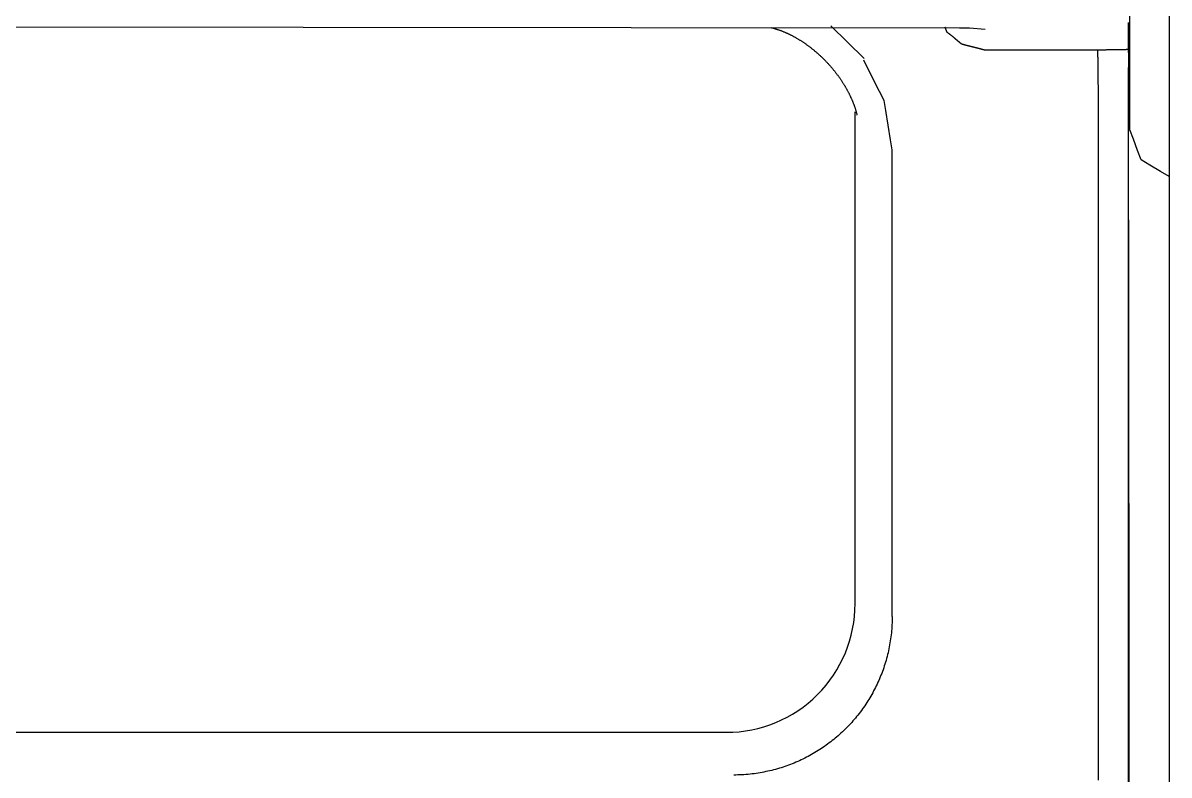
# Model space of a CAD drawing. Extents: x 0 to 60, y -32 to 0.
# Drawn here: x 51.09 to 60, y -28.08 to -22.23 of the extents above; entities that cross this region are included whole.
import ezdxf

# ---------------------------------------------------------------- set-up
doc = ezdxf.new("R2010")
doc.units = 0
doc.layers.get('0').update_dxf_attribs({"linetype": 'CONTINUOUS'})

msp = doc.modelspace()

# ---------------------------------------------------------------- linework, layer by layer
for points in [[(60, -23.427), (59.9323, -23.3873), (59.8503, -23.3383), (59.7832, -23.2986), (59.7555, -23.2247), (59.7227, -23.1367), (59.695, -23.0631), (59.695, -0.7481), (59.665, -0.6759), (59.5953, -0.5075), (59.5651, -0.4342), (59.4932, -0.4042), (59.3243, -0.3342), (59.2517, -0.3042), (42.7501, -0.3042)], [(60, -0.7481), (60, -32)], [(42.983, -22.2547), (43.0616, -22.2547), (58.371, -22.2708), (58.4496, -22.2711), (58.5705, -22.2824)], [(57.3703, -22.2556), (57.6306, -22.5108)], [(57.8481, -26.846), (57.8481, -26.7673), (57.8477, -23.2983), (57.8477, -23.2199), (57.8345, -23.1418), (57.7976, -22.9144), (57.7843, -22.837), (57.7489, -22.7666), (57.6614, -22.5927), (57.6267, -22.5224)], [(60, -31.7916), (59.9339, -31.7955), (59.8619, -31.7658), (59.8377, -31.7558), (59.765, -31.7258), (59.735, -31.6532), (59.7251, -31.6293), (59.6947, -31.5567), (59.6947, -31.478), (59.6845, -22.6595), (59.6845, -22.5808)], [(59.695, -30.7144), (59.6851, -30.6254), (59.6851, -22.727)]]:
    msp.add_lwpolyline(points)
msp.add_lwpolyline([(2.48, -3.4741), (2.48, -26.7468, 0.414214), (3.48, -27.7468), (56.56, -27.7468, 0.414214), (57.56, -26.7468), (57.56, -22.9241)], format="xyb")
for points in [[(56.9059, -22.2692, 0), (56.91, -22.2702, 0), (56.9141, -22.2712, 0), (56.9182, -22.2723, 0), (56.9223, -22.2734, 0), (56.9264, -22.2745, 0), (56.9305, -22.2757, 0), (56.9346, -22.2768, 0), (56.9388, -22.2781, 0), (56.9429, -22.2793, 0), (56.947, -22.2806, 0), (56.9511, -22.2819, 0), (56.9552, -22.2832, 0), (56.9593, -22.2846, 0), (56.9634, -22.286, 0), (56.9675, -22.2874, 0), (56.9716, -22.2888, 0), (56.9757, -22.2903, 0), (56.9798, -22.2918, 0), (56.9839, -22.2933, 0), (56.988, -22.2949, 0), (56.9921, -22.2965, 0), (56.9962, -22.2981, 0), (57.0003, -22.2998, 0), (57.0044, -22.3014, 0), (57.0085, -22.3031, 0), (57.0126, -22.3048, 0), (57.0166, -22.3066, 0), (57.0207, -22.3084, 0), (57.0248, -22.3102, 0), (57.0289, -22.312, 0), (57.033, -22.3139, 0), (57.037, -22.3157, 0), (57.0411, -22.3177, 0), (57.0451, -22.3196, 0), (57.0492, -22.3216, 0), (57.0533, -22.3235, 0), (57.0573, -22.3256, 0), (57.0614, -22.3276, 0), (57.0654, -22.3297, 0), (57.0694, -22.3317, 0), (57.0735, -22.3339, 0), (57.0775, -22.336, 0), (57.0815, -22.3382, 0), (57.0855, -22.3403, 0), (57.0895, -22.3426, 0), (57.0935, -22.3448, 0), (57.0976, -22.347, 0), (57.1015, -22.3493, 0), (57.1055, -22.3516, 0), (57.1095, -22.354, 0), (57.1135, -22.3563, 0), (57.1175, -22.3587, 0), (57.1214, -22.3611, 0), (57.1254, -22.3635, 0), (57.1294, -22.366, 0), (57.1333, -22.3684, 0), (57.1372, -22.3709, 0), (57.1412, -22.3734, 0), (57.1451, -22.376, 0), (57.149, -22.3785, 0), (57.1529, -22.3811, 0), (57.1568, -22.3837, 0), (57.1607, -22.3863, 0), (57.1646, -22.389, 0), (57.1685, -22.3916, 0), (57.1724, -22.3943, 0), (57.1762, -22.397, 0), (57.1801, -22.3998, 0), (57.1839, -22.4025, 0), (57.1878, -22.4053, 0), (57.1916, -22.4081, 0), (57.1954, -22.4109, 0), (57.1992, -22.4137, 0), (57.203, -22.4166, 0), (57.2068, -22.4194, 0), (57.2106, -22.4223, 0), (57.2144, -22.4252, 0), (57.2182, -22.4282, 0), (57.2219, -22.4311, 0), (57.2257, -22.4341, 0), (57.2294, -22.4371, 0), (57.2331, -22.4401, 0), (57.2368, -22.4431, 0), (57.2405, -22.4462, 0), (57.2442, -22.4492, 0), (57.2479, -22.4523, 0), (57.2516, -22.4554, 0), (57.2552, -22.4585, 0), (57.2589, -22.4617, 0), (57.2625, -22.4648, 0), (57.2662, -22.468, 0), (57.2698, -22.4712, 0), (57.2734, -22.4744, 0), (57.277, -22.4776, 0), (57.2805, -22.4808, 0), (57.2841, -22.4841, 0), (57.2877, -22.4874, 0), (57.2912, -22.4907, 0), (57.2947, -22.494, 0), (57.2982, -22.4973, 0), (57.3017, -22.5006, 0), (57.3052, -22.504, 0), (57.3087, -22.5073, 0), (57.3122, -22.5107, 0), (57.3156, -22.5141, 0), (57.319, -22.5176, 0), (57.3225, -22.521, 0), (57.3259, -22.5244, 0), (57.3293, -22.5279, 0), (57.3327, -22.5314, 0), (57.336, -22.5349, 0), (57.3394, -22.5384, 0), (57.3427, -22.5419, 0), (57.346, -22.5455, 0), (57.3492, -22.549, 0), (57.3525, -22.5526, 0), (57.3557, -22.5562, 0), (57.3589, -22.5597, 0), (57.3621, -22.5633, 0), (57.3653, -22.5669, 0), (57.3684, -22.5705, 0), (57.3715, -22.5741, 0), (57.3746, -22.5777, 0), (57.3777, -22.5813, 0), (57.3808, -22.585, 0), (57.3838, -22.5886, 0), (57.3868, -22.5922, 0), (57.3898, -22.5959, 0), (57.3928, -22.5995, 0), (57.3958, -22.6032, 0), (57.3987, -22.6068, 0), (57.4016, -22.6105, 0), (57.4045, -22.6142, 0), (57.4074, -22.6178, 0), (57.4102, -22.6215, 0), (57.4131, -22.6252, 0), (57.4159, -22.6289, 0), (57.4187, -22.6326, 0), (57.4214, -22.6363, 0), (57.4242, -22.64, 0), (57.4269, -22.6437, 0), (57.4296, -22.6474, 0), (57.4323, -22.6511, 0), (57.4349, -22.6548, 0), (57.4375, -22.6586, 0), (57.4402, -22.6623, 0), (57.4427, -22.666, 0), (57.4453, -22.6697, 0), (57.4479, -22.6735, 0), (57.4504, -22.6772, 0), (57.4529, -22.681, 0), (57.4554, -22.6847, 0), (57.4578, -22.6884, 0), (57.4603, -22.6922, 0), (57.4627, -22.6959, 0), (57.4651, -22.6997, 0), (57.4675, -22.7035, 0), (57.4698, -22.7072, 0), (57.4722, -22.711, 0), (57.4745, -22.7147, 0), (57.4768, -22.7185, 0), (57.479, -22.7223, 0), (57.4813, -22.726, 0), (57.4835, -22.7298, 0), (57.4857, -22.7336, 0), (57.4879, -22.7374, 0), (57.49, -22.7411, 0), (57.4921, -22.7449, 0), (57.4943, -22.7487, 0), (57.4963, -22.7525, 0), (57.4984, -22.7562, 0), (57.5005, -22.76, 0), (57.5025, -22.7638, 0), (57.5045, -22.7676, 0), (57.5065, -22.7713, 0), (57.5084, -22.7751, 0), (57.5103, -22.7789, 0), (57.5123, -22.7827, 0), (57.5141, -22.7864, 0), (57.516, -22.7902, 0), (57.5179, -22.794, 0), (57.5197, -22.7978, 0), (57.5215, -22.8015, 0), (57.5233, -22.8053, 0), (57.525, -22.8091, 0), (57.5267, -22.8128, 0), (57.5285, -22.8166, 0), (57.5301, -22.8204, 0), (57.5318, -22.8241, 0), (57.5334, -22.8279, 0), (57.5351, -22.8317, 0), (57.5367, -22.8354, 0), (57.5382, -22.8392, 0), (57.5398, -22.8429, 0), (57.5413, -22.8467, 0), (57.5428, -22.8504, 0), (57.5443, -22.8542, 0), (57.5458, -22.8579, 0), (57.5472, -22.8617, 0), (57.5486, -22.8654, 0), (57.55, -22.8691, 0), (57.5514, -22.8729, 0), (57.5527, -22.8766, 0), (57.554, -22.8803, 0), (57.5553, -22.884, 0), (57.5566, -22.8877, 0), (57.5579, -22.8915, 0), (57.5591, -22.8952, 0), (57.5603, -22.8989, 0), (57.5615, -22.9026, 0), (57.5627, -22.9063, 0), (57.5638, -22.9099, 0), (57.5649, -22.9136, 0), (57.566, -22.9173, 0), (57.5671, -22.921, 0), (57.5681, -22.9247, 0), (57.5692, -22.9283, 0), (57.5702, -22.932, 0), (57.5711, -22.9356, 0), (57.5721, -22.9393, 0), (57.573, -22.9429, 0), (57.5739, -22.9466, 0), (57.5748, -22.9502, 0)], [(59.6817, -22.4405, 0), (59.6817, -22.4405, 0), (59.6817, -22.4405, 0), (59.6816, -22.4405, 0), (59.6814, -22.4405, 0), (59.6812, -22.4405, 0), (59.681, -22.4405, 0), (59.6808, -22.4405, 0), (59.6805, -22.4405, 0), (59.6801, -22.4406, 0), (59.6798, -22.4406, 0), (59.6794, -22.4406, 0), (59.679, -22.4406, 0), (59.6785, -22.4406, 0), (59.678, -22.4407, 0), (59.6775, -22.4407, 0), (59.6769, -22.4407, 0), (59.6764, -22.4407, 0), (59.6758, -22.4408, 0), (59.6751, -22.4408, 0), (59.6745, -22.4408, 0), (59.6738, -22.4408, 0), (59.6731, -22.4409, 0), (59.6723, -22.4409, 0), (59.6716, -22.441, 0), (59.6708, -22.441, 0), (59.67, -22.441, 0), (59.6692, -22.4411, 0), (59.6683, -22.4411, 0), (59.6675, -22.4411, 0), (59.6666, -22.4412, 0), (59.6657, -22.4412, 0), (59.6648, -22.4413, 0), (59.6639, -22.4413, 0), (59.663, -22.4414, 0), (59.662, -22.4414, 0), (59.6611, -22.4414, 0), (59.6601, -22.4415, 0), (59.6591, -22.4415, 0), (59.6581, -22.4416, 0), (59.6571, -22.4416, 0), (59.6561, -22.4417, 0), (59.6551, -22.4417, 0), (59.6541, -22.4418, 0), (59.653, -22.4418, 0), (59.652, -22.4419, 0), (59.651, -22.4419, 0), (59.6499, -22.442, 0), (59.6489, -22.442, 0), (59.6478, -22.4421, 0), (59.6468, -22.4421, 0), (59.6457, -22.4422, 0), (59.6447, -22.4422, 0), (59.6436, -22.4422, 0), (59.6426, -22.4423, 0), (59.6416, -22.4423, 0), (59.6405, -22.4424, 0), (59.6395, -22.4424, 0), (59.6385, -22.4425, 0), (59.6375, -22.4425, 0), (59.6365, -22.4426, 0), (59.6355, -22.4426, 0), (59.6345, -22.4427, 0), (59.6335, -22.4427, 0), (59.6325, -22.4428, 0), (59.6316, -22.4428, 0), (59.6306, -22.4429, 0), (59.6297, -22.4429, 0), (59.6288, -22.4429, 0), (59.6279, -22.443, 0), (59.627, -22.443, 0), (59.6262, -22.4431, 0), (59.6253, -22.4431, 0), (59.6245, -22.4431, 0), (59.6237, -22.4432, 0), (59.6229, -22.4432, 0), (59.6221, -22.4433, 0), (59.6214, -22.4433, 0), (59.6207, -22.4433, 0), (59.62, -22.4434, 0), (59.6193, -22.4434, 0), (59.6187, -22.4434, 0), (59.618, -22.4434, 0), (59.6175, -22.4435, 0), (59.6169, -22.4435, 0), (59.6164, -22.4435, 0), (59.6158, -22.4435, 0), (59.6154, -22.4436, 0), (59.6149, -22.4436, 0), (59.6145, -22.4436, 0), (59.6141, -22.4436, 0), (59.6138, -22.4436, 0), (59.6135, -22.4437, 0), (59.6132, -22.4437, 0), (59.613, -22.4437, 0), (59.6128, -22.4437, 0), (59.6126, -22.4437, 0), (59.6125, -22.4437, 0), (59.6124, -22.4437, 0), (59.6124, -22.4437, 0), (59.6124, -22.4437, 0), (59.6123, -22.4437, 0), (59.6122, -22.4437, 0), (59.6121, -22.4437, 0), (59.6119, -22.4437, 0), (59.6117, -22.4437, 0), (59.6114, -22.4437, 0), (59.6111, -22.4437, 0), (59.6107, -22.4437, 0), (59.6104, -22.4437, 0), (59.6099, -22.4437, 0), (59.6095, -22.4437, 0), (59.6089, -22.4437, 0), (59.6084, -22.4437, 0), (59.6078, -22.4437, 0), (59.6072, -22.4437, 0), (59.6066, -22.4437, 0), (59.6059, -22.4437, 0), (59.6052, -22.4437, 0), (59.6045, -22.4437, 0), (59.6037, -22.4437, 0), (59.6029, -22.4437, 0), (59.6021, -22.4437, 0), (59.6013, -22.4437, 0), (59.6004, -22.4437, 0), (59.5995, -22.4437, 0), (59.5986, -22.4437, 0), (59.5976, -22.4437, 0), (59.5967, -22.4437, 0), (59.5957, -22.4437, 0), (59.5947, -22.4437, 0), (59.5937, -22.4437, 0), (59.5926, -22.4437, 0), (59.5916, -22.4437, 0), (59.5905, -22.4437, 0), (59.5894, -22.4437, 0), (59.5883, -22.4437, 0), (59.5872, -22.4437, 0), (59.5861, -22.4437, 0), (59.585, -22.4437, 0), (59.5839, -22.4437, 0), (59.5827, -22.4437, 0), (59.5815, -22.4437, 0), (59.5804, -22.4437, 0), (59.5792, -22.4437, 0), (59.578, -22.4437, 0), (59.5769, -22.4437, 0), (59.5757, -22.4437, 0), (59.5745, -22.4437, 0), (59.5733, -22.4437, 0), (59.5721, -22.4437, 0), (59.5709, -22.4437, 0), (59.5698, -22.4437, 0), (59.5686, -22.4437, 0), (59.5674, -22.4437, 0), (59.5662, -22.4437, 0), (59.5651, -22.4437, 0), (59.5639, -22.4437, 0), (59.5628, -22.4437, 0), (59.5616, -22.4437, 0), (59.5605, -22.4437, 0), (59.5594, -22.4437, 0), (59.5582, -22.4437, 0), (59.5571, -22.4437, 0), (59.5561, -22.4437, 0), (59.555, -22.4437, 0), (59.5539, -22.4437, 0), (59.5529, -22.4437, 0), (59.5519, -22.4437, 0), (59.5509, -22.4437, 0), (59.5499, -22.4437, 0), (59.5489, -22.4437, 0), (59.548, -22.4437, 0), (59.547, -22.4437, 0), (59.5461, -22.4437, 0), (59.5453, -22.4437, 0), (59.5444, -22.4437, 0), (59.5436, -22.4437, 0), (59.5428, -22.4437, 0), (59.542, -22.4437, 0), (59.5413, -22.4437, 0), (59.5405, -22.4437, 0), (59.5399, -22.4437, 0), (59.5392, -22.4437, 0), (59.5386, -22.4437, 0), (59.538, -22.4437, 0), (59.5375, -22.4437, 0), (59.5369, -22.4437, 0), (59.5365, -22.4437, 0), (59.536, -22.4437, 0), (59.5356, -22.4437, 0), (59.5352, -22.4437, 0), (59.5349, -22.4437, 0), (59.5346, -22.4437, 0), (59.5344, -22.4437, 0), (59.5342, -22.4437, 0), (59.534, -22.4437, 0), (59.5339, -22.4437, 0), (59.5339, -22.4437, 0), (59.5338, -22.4437, 0), (59.5335, -22.4437, 0), (59.5327, -22.4437, 0), (59.5313, -22.4437, 0), (59.5294, -22.4437, 0), (59.5271, -22.4437, 0), (59.5242, -22.4437, 0), (59.5209, -22.4437, 0), (59.5171, -22.4437, 0), (59.5129, -22.4437, 0), (59.5083, -22.4438, 0), (59.5032, -22.4438, 0), (59.4977, -22.4438, 0), (59.4918, -22.4438, 0), (59.4854, -22.4438, 0), (59.4788, -22.4438, 0), (59.4717, -22.4438, 0), (59.4643, -22.4439, 0), (59.4565, -22.4439, 0), (59.4484, -22.4439, 0), (59.4399, -22.4439, 0), (59.4311, -22.4439, 0), (59.4221, -22.4439, 0), (59.4127, -22.444, 0), (59.403, -22.444, 0), (59.3931, -22.444, 0), (59.3829, -22.444, 0), (59.3724, -22.4441, 0), (59.3617, -22.4441, 0), (59.3508, -22.4441, 0), (59.3396, -22.4441, 0), (59.3282, -22.4442, 0), (59.3167, -22.4442, 0), (59.3049, -22.4442, 0), (59.293, -22.4442, 0), (59.2808, -22.4443, 0), (59.2686, -22.4443, 0), (59.2562, -22.4443, 0), (59.2436, -22.4443, 0), (59.2309, -22.4444, 0), (59.2181, -22.4444, 0), (59.2052, -22.4444, 0), (59.1922, -22.4445, 0), (59.1792, -22.4445, 0), (59.166, -22.4445, 0), (59.1528, -22.4445, 0), (59.1396, -22.4446, 0), (59.1263, -22.4446, 0), (59.113, -22.4446, 0), (59.0996, -22.4447, 0), (59.0863, -22.4447, 0), (59.0729, -22.4447, 0), (59.0596, -22.4447, 0), (59.0463, -22.4448, 0), (59.033, -22.4448, 0), (59.0198, -22.4448, 0), (59.0067, -22.4449, 0), (58.9936, -22.4449, 0), (58.9806, -22.4449, 0), (58.9677, -22.4449, 0), (58.9548, -22.445, 0), (58.9421, -22.445, 0), (58.9295, -22.445, 0), (58.9171, -22.4451, 0), (58.9048, -22.4451, 0), (58.8926, -22.4451, 0), (58.8807, -22.4451, 0), (58.8689, -22.4452, 0), (58.8572, -22.4452, 0), (58.8458, -22.4452, 0), (58.8346, -22.4452, 0), (58.8236, -22.4453, 0), (58.8129, -22.4453, 0), (58.8023, -22.4453, 0), (58.7921, -22.4453, 0), (58.7821, -22.4453, 0), (58.7724, -22.4454, 0), (58.7629, -22.4454, 0), (58.7538, -22.4454, 0), (58.7449, -22.4454, 0), (58.7364, -22.4454, 0), (58.7282, -22.4455, 0), (58.7204, -22.4455, 0), (58.7128, -22.4455, 0), (58.7057, -22.4455, 0), (58.6989, -22.4455, 0), (58.6925, -22.4455, 0), (58.6865, -22.4456, 0), (58.6809, -22.4456, 0), (58.6758, -22.4456, 0), (58.671, -22.4456, 0), (58.6667, -22.4456, 0), (58.6628, -22.4456, 0), (58.6594, -22.4456, 0), (58.6564, -22.4456, 0), (58.654, -22.4456, 0), (58.652, -22.4456, 0), (58.6505, -22.4456, 0), (58.6496, -22.4456, 0), (58.6491, -22.4456, 0), (58.6491, -22.4456, 0), (58.649, -22.4456, 0), (58.6489, -22.4456, 0), (58.6488, -22.4456, 0), (58.6486, -22.4456, 0), (58.6484, -22.4456, 0), (58.6481, -22.4456, 0), (58.6478, -22.4456, 0), (58.6474, -22.4456, 0), (58.647, -22.4456, 0), (58.6466, -22.4456, 0), (58.6461, -22.4456, 0), (58.6456, -22.4456, 0), (58.645, -22.4456, 0), (58.6445, -22.4456, 0), (58.6439, -22.4456, 0), (58.6432, -22.4456, 0), (58.6425, -22.4456, 0), (58.6418, -22.4456, 0), (58.6411, -22.4456, 0), (58.6403, -22.4456, 0), (58.6395, -22.4456, 0), (58.6387, -22.4456, 0), (58.6379, -22.4456, 0), (58.637, -22.4456, 0), (58.6361, -22.4456, 0), (58.6352, -22.4456, 0), (58.6342, -22.4456, 0), (58.6333, -22.4456, 0), (58.6323, -22.4456, 0), (58.6313, -22.4456, 0), (58.6303, -22.4456, 0), (58.6292, -22.4456, 0), (58.6282, -22.4456, 0), (58.6271, -22.4456, 0), (58.626, -22.4456, 0), (58.6249, -22.4456, 0), (58.6238, -22.4456, 0), (58.6227, -22.4456, 0), (58.6216, -22.4456, 0), (58.6204, -22.4456, 0), (58.6193, -22.4456, 0), (58.6181, -22.4456, 0), (58.6169, -22.4456, 0), (58.6158, -22.4456, 0), (58.6146, -22.4456, 0), (58.6134, -22.4456, 0), (58.6122, -22.4456, 0), (58.6111, -22.4456, 0), (58.6099, -22.4456, 0), (58.6087, -22.4456, 0), (58.6075, -22.4456, 0), (58.6063, -22.4456, 0), (58.6051, -22.4456, 0), (58.604, -22.4456, 0), (58.6028, -22.4456, 0), (58.6016, -22.4456, 0), (58.6005, -22.4456, 0), (58.5993, -22.4456, 0), (58.5982, -22.4456, 0), (58.5971, -22.4456, 0), (58.5959, -22.4456, 0), (58.5948, -22.4456, 0), (58.5937, -22.4456, 0), (58.5926, -22.4456, 0), (58.5916, -22.4456, 0), (58.5905, -22.4456, 0), (58.5895, -22.4456, 0), (58.5884, -22.4456, 0), (58.5874, -22.4456, 0), (58.5865, -22.4456, 0), (58.5855, -22.4456, 0), (58.5846, -22.4456, 0), (58.5836, -22.4456, 0), (58.5827, -22.4456, 0), (58.5819, -22.4456, 0), (58.581, -22.4456, 0), (58.5802, -22.4456, 0), (58.5794, -22.4456, 0), (58.5786, -22.4456, 0), (58.5779, -22.4456, 0), (58.5772, -22.4456, 0), (58.5765, -22.4456, 0), (58.5758, -22.4456, 0), (58.5752, -22.4456, 0), (58.5746, -22.4456, 0), (58.5741, -22.4456, 0), (58.5736, -22.4456, 0), (58.5731, -22.4456, 0), (58.5727, -22.4456, 0), (58.5723, -22.4456, 0), (58.5719, -22.4456, 0), (58.5716, -22.4456, 0), (58.5713, -22.4456, 0), (58.5711, -22.4456, 0), (58.5709, -22.4456, 0), (58.5707, -22.4456, 0), (58.5706, -22.4456, 0), (58.5705, -22.4456, 0), (58.5705, -22.4456, 0), (58.5705, -22.4456, 0), (58.5704, -22.4456, 0), (58.5703, -22.4456, 0), (58.5701, -22.4455, 0), (58.5699, -22.4455, 0), (58.5697, -22.4454, 0), (58.5694, -22.4453, 0), (58.5691, -22.4453, 0), (58.5687, -22.4452, 0), (58.5683, -22.4451, 0), (58.5679, -22.4449, 0), (58.5674, -22.4448, 0), (58.5669, -22.4447, 0), (58.5663, -22.4445, 0), (58.5658, -22.4444, 0), (58.5651, -22.4442, 0), (58.5645, -22.4441, 0), (58.5638, -22.4439, 0), (58.5631, -22.4437, 0), (58.5624, -22.4435, 0), (58.5617, -22.4433, 0), (58.5609, -22.4431, 0), (58.5601, -22.4429, 0), (58.5593, -22.4427, 0), (58.5584, -22.4425, 0), (58.5575, -22.4423, 0), (58.5566, -22.442, 0), (58.5557, -22.4418, 0), (58.5548, -22.4415, 0), (58.5538, -22.4413, 0), (58.5528, -22.441, 0), (58.5519, -22.4408, 0), (58.5508, -22.4405, 0), (58.5498, -22.4403, 0), (58.5488, -22.44, 0), (58.5477, -22.4397, 0), (58.5467, -22.4394, 0), (58.5456, -22.4392, 0), (58.5445, -22.4389, 0), (58.5434, -22.4386, 0), (58.5423, -22.4383, 0), (58.5412, -22.438, 0), (58.5401, -22.4377, 0), (58.539, -22.4374, 0), (58.5378, -22.4371, 0), (58.5367, -22.4368, 0), (58.5356, -22.4365, 0), (58.5344, -22.4362, 0), (58.5333, -22.4359, 0), (58.5321, -22.4357, 0), (58.531, -22.4354, 0), (58.5299, -22.4351, 0), (58.5287, -22.4348, 0), (58.5276, -22.4345, 0), (58.5265, -22.4342, 0), (58.5253, -22.4339, 0), (58.5242, -22.4336, 0), (58.5231, -22.4333, 0), (58.522, -22.433, 0), (58.5209, -22.4327, 0), (58.5198, -22.4324, 0), (58.5187, -22.4322, 0), (58.5177, -22.4319, 0), (58.5166, -22.4316, 0), (58.5156, -22.4313, 0), (58.5146, -22.4311, 0), (58.5136, -22.4308, 0), (58.5126, -22.4306, 0), (58.5116, -22.4303, 0), (58.5106, -22.4301, 0), (58.5097, -22.4298, 0), (58.5088, -22.4296, 0), (58.5079, -22.4293, 0), (58.507, -22.4291, 0), (58.5062, -22.4289, 0), (58.5053, -22.4287, 0), (58.5045, -22.4285, 0), (58.5037, -22.4283, 0), (58.503, -22.4281, 0), (58.5023, -22.4279, 0), (58.5016, -22.4277, 0), (58.5009, -22.4275, 0), (58.5003, -22.4274, 0), (58.4997, -22.4272, 0), (58.4991, -22.4271, 0), (58.4985, -22.4269, 0), (58.498, -22.4268, 0), (58.4976, -22.4267, 0), (58.4971, -22.4265, 0), (58.4967, -22.4264, 0), (58.4963, -22.4263, 0), (58.496, -22.4263, 0), (58.4957, -22.4262, 0), (58.4955, -22.4261, 0), (58.4953, -22.4261, 0), (58.4951, -22.426, 0), (58.495, -22.426, 0), (58.4949, -22.426, 0), (58.4949, -22.426, 0), (58.4949, -22.426, 0), (58.4949, -22.426, 0), (58.4948, -22.4259, 0), (58.4948, -22.4259, 0), (58.4947, -22.4259, 0), (58.4946, -22.4259, 0), (58.4945, -22.4259, 0), (58.4944, -22.4258, 0), (58.4942, -22.4258, 0), (58.4941, -22.4258, 0), (58.4939, -22.4257, 0), (58.4937, -22.4257, 0), (58.4935, -22.4256, 0), (58.4933, -22.4256, 0), (58.4931, -22.4255, 0), (58.4928, -22.4255, 0), (58.4926, -22.4254, 0), (58.4923, -22.4253, 0), (58.492, -22.4253, 0), (58.4917, -22.4252, 0), (58.4914, -22.4251, 0), (58.4911, -22.425, 0), (58.4908, -22.425, 0), (58.4905, -22.4249, 0), (58.4901, -22.4248, 0), (58.4898, -22.4247, 0), (58.4894, -22.4246, 0), (58.4891, -22.4245, 0), (58.4887, -22.4245, 0), (58.4883, -22.4244, 0), (58.4879, -22.4243, 0), (58.4875, -22.4242, 0), (58.4871, -22.4241, 0), (58.4867, -22.424, 0), (58.4863, -22.4239, 0), (58.4859, -22.4238, 0), (58.4855, -22.4237, 0), (58.485, -22.4236, 0), (58.4846, -22.4235, 0), (58.4842, -22.4233, 0), (58.4837, -22.4232, 0), (58.4833, -22.4231, 0), (58.4828, -22.423, 0), (58.4824, -22.4229, 0), (58.4819, -22.4228, 0), (58.4814, -22.4227, 0), (58.481, -22.4226, 0), (58.4805, -22.4225, 0), (58.4801, -22.4224, 0), (58.4796, -22.4222, 0), (58.4792, -22.4221, 0), (58.4787, -22.422, 0), (58.4782, -22.4219, 0), (58.4778, -22.4218, 0), (58.4773, -22.4217, 0), (58.4769, -22.4216, 0), (58.4764, -22.4215, 0), (58.476, -22.4214, 0), (58.4755, -22.4212, 0), (58.4751, -22.4211, 0), (58.4746, -22.421, 0), (58.4742, -22.4209, 0), (58.4738, -22.4208, 0), (58.4733, -22.4207, 0), (58.4729, -22.4206, 0), (58.4725, -22.4205, 0), (58.4721, -22.4204, 0), (58.4717, -22.4203, 0), (58.4713, -22.4202, 0), (58.4709, -22.4201, 0), (58.4705, -22.42, 0), (58.4702, -22.4199, 0), (58.4698, -22.4199, 0), (58.4694, -22.4198, 0), (58.4691, -22.4197, 0), (58.4688, -22.4196, 0), (58.4684, -22.4195, 0), (58.4681, -22.4194, 0), (58.4678, -22.4194, 0), (58.4675, -22.4193, 0), (58.4672, -22.4192, 0), (58.4669, -22.4192, 0), (58.4667, -22.4191, 0), (58.4664, -22.419, 0), (58.4662, -22.419, 0), (58.466, -22.4189, 0), (58.4658, -22.4189, 0), (58.4656, -22.4188, 0), (58.4654, -22.4188, 0), (58.4652, -22.4187, 0), (58.465, -22.4187, 0), (58.4649, -22.4187, 0), (58.4648, -22.4186, 0), (58.4647, -22.4186, 0), (58.4646, -22.4186, 0), (58.4645, -22.4186, 0), (58.4645, -22.4186, 0), (58.4644, -22.4185, 0), (58.4644, -22.4185, 0), (58.4644, -22.4185, 0), (58.4644, -22.4185, 0), (58.4643, -22.4185, 0), (58.4641, -22.4185, 0), (58.464, -22.4184, 0), (58.4638, -22.4184, 0), (58.4635, -22.4183, 0), (58.4632, -22.4182, 0), (58.4629, -22.4181, 0), (58.4625, -22.4181, 0), (58.4621, -22.4179, 0), (58.4617, -22.4178, 0), (58.4612, -22.4177, 0), (58.4607, -22.4176, 0), (58.4601, -22.4174, 0), (58.4595, -22.4173, 0), (58.4589, -22.4171, 0), (58.4583, -22.417, 0), (58.4576, -22.4168, 0), (58.4569, -22.4166, 0), (58.4562, -22.4164, 0), (58.4554, -22.4162, 0), (58.4546, -22.416, 0), (58.4538, -22.4158, 0), (58.453, -22.4156, 0), (58.4521, -22.4154, 0), (58.4512, -22.4151, 0), (58.4503, -22.4149, 0), (58.4494, -22.4147, 0), (58.4485, -22.4144, 0), (58.4475, -22.4142, 0), (58.4465, -22.4139, 0), (58.4455, -22.4137, 0), (58.4445, -22.4134, 0), (58.4435, -22.4131, 0), (58.4424, -22.4129, 0), (58.4414, -22.4126, 0), (58.4403, -22.4123, 0), (58.4392, -22.412, 0), (58.4381, -22.4117, 0), (58.437, -22.4115, 0), (58.4359, -22.4112, 0), (58.4348, -22.4109, 0), (58.4337, -22.4106, 0), (58.4326, -22.4103, 0), (58.4314, -22.41, 0), (58.4303, -22.4097, 0), (58.4291, -22.4094, 0), (58.428, -22.4091, 0), (58.4269, -22.4088, 0), (58.4257, -22.4085, 0), (58.4246, -22.4082, 0), (58.4234, -22.4079, 0), (58.4223, -22.4076, 0), (58.4211, -22.4073, 0), (58.42, -22.407, 0), (58.4189, -22.4067, 0), (58.4178, -22.4065, 0), (58.4166, -22.4062, 0), (58.4155, -22.4059, 0), (58.4144, -22.4056, 0), (58.4133, -22.4053, 0), (58.4123, -22.405, 0), (58.4112, -22.4048, 0), (58.4101, -22.4045, 0), (58.4091, -22.4042, 0), (58.4081, -22.404, 0), (58.4071, -22.4037, 0), (58.4061, -22.4034, 0), (58.4051, -22.4032, 0), (58.4041, -22.4029, 0), (58.4032, -22.4027, 0), (58.4023, -22.4025, 0), (58.4014, -22.4022, 0), (58.4005, -22.402, 0), (58.3997, -22.4018, 0), (58.3988, -22.4016, 0), (58.398, -22.4013, 0), (58.3972, -22.4011, 0), (58.3965, -22.401, 0), (58.3958, -22.4008, 0), (58.3951, -22.4006, 0), (58.3944, -22.4004, 0), (58.3938, -22.4002, 0), (58.3932, -22.4001, 0), (58.3926, -22.3999, 0), (58.392, -22.3998, 0), (58.3915, -22.3997, 0), (58.3911, -22.3995, 0), (58.3906, -22.3994, 0), (58.3902, -22.3993, 0), (58.3899, -22.3992, 0), (58.3895, -22.3991, 0), (58.3892, -22.3991, 0), (58.389, -22.399, 0), (58.3888, -22.399, 0), (58.3886, -22.3989, 0), (58.3885, -22.3989, 0), (58.3884, -22.3989, 0), (58.3884, -22.3989, 0), (58.3884, -22.3988, 0), (58.3884, -22.3988, 0), (58.3883, -22.3987, 0), (58.3882, -22.3986, 0), (58.388, -22.3985, 0), (58.3878, -22.3984, 0), (58.3876, -22.3982, 0), (58.3874, -22.398, 0), (58.3871, -22.3978, 0), (58.3868, -22.3975, 0), (58.3865, -22.3972, 0), (58.3861, -22.3969, 0), (58.3857, -22.3966, 0), (58.3853, -22.3963, 0), (58.3849, -22.3959, 0), (58.3844, -22.3955, 0), (58.3839, -22.3951, 0), (58.3834, -22.3947, 0), (58.3829, -22.3942, 0), (58.3823, -22.3938, 0), (58.3818, -22.3933, 0), (58.3812, -22.3928, 0), (58.3806, -22.3923, 0), (58.3799, -22.3917, 0), (58.3793, -22.3912, 0), (58.3786, -22.3906, 0), (58.3779, -22.39, 0), (58.3772, -22.3895, 0), (58.3765, -22.3889, 0), (58.3758, -22.3882, 0), (58.375, -22.3876, 0), (58.3743, -22.387, 0), (58.3735, -22.3863, 0), (58.3727, -22.3857, 0), (58.3719, -22.385, 0), (58.3711, -22.3843, 0), (58.3703, -22.3836, 0), (58.3695, -22.3829, 0), (58.3686, -22.3822, 0), (58.3678, -22.3815, 0), (58.3669, -22.3808, 0), (58.3661, -22.3801, 0), (58.3652, -22.3794, 0), (58.3643, -22.3786, 0), (58.3635, -22.3779, 0), (58.3626, -22.3772, 0), (58.3617, -22.3764, 0), (58.3608, -22.3757, 0), (58.36, -22.375, 0), (58.3591, -22.3742, 0), (58.3582, -22.3735, 0), (58.3573, -22.3727, 0), (58.3564, -22.372, 0), (58.3556, -22.3713, 0), (58.3547, -22.3705, 0), (58.3538, -22.3698, 0), (58.353, -22.3691, 0), (58.3521, -22.3684, 0), (58.3512, -22.3676, 0), (58.3504, -22.3669, 0), (58.3496, -22.3662, 0), (58.3487, -22.3655, 0), (58.3479, -22.3648, 0), (58.3471, -22.3641, 0), (58.3463, -22.3635, 0), (58.3455, -22.3628, 0), (58.3447, -22.3622, 0), (58.3439, -22.3615, 0), (58.3432, -22.3609, 0), (58.3424, -22.3602, 0), (58.3417, -22.3596, 0), (58.341, -22.359, 0), (58.3403, -22.3584, 0), (58.3396, -22.3579, 0), (58.339, -22.3573, 0), (58.3383, -22.3568, 0), (58.3377, -22.3562, 0), (58.3371, -22.3557, 0), (58.3365, -22.3552, 0), (58.3359, -22.3548, 0), (58.3354, -22.3543, 0), (58.3348, -22.3539, 0), (58.3343, -22.3534, 0), (58.3339, -22.353, 0), (58.3334, -22.3527, 0), (58.333, -22.3523, 0), (58.3326, -22.352, 0), (58.3322, -22.3517, 0), (58.3319, -22.3514, 0), (58.3315, -22.3511, 0), (58.3313, -22.3509, 0), (58.331, -22.3506, 0), (58.3308, -22.3504, 0), (58.3306, -22.3503, 0), (58.3304, -22.3501, 0), (58.3302, -22.35, 0), (58.3301, -22.3499, 0), (58.3301, -22.3499, 0), (58.33, -22.3498, 0), (58.3291, -22.3491, 0), (58.3272, -22.3474, 0), (58.3252, -22.3457, 0), (58.3234, -22.3441, 0), (58.3215, -22.3426, 0), (58.3197, -22.3411, 0), (58.318, -22.3397, 0), (58.3163, -22.3383, 0), (58.3147, -22.337, 0), (58.3131, -22.3357, 0), (58.3115, -22.3344, 0), (58.31, -22.3332, 0), (58.3086, -22.332, 0), (58.3072, -22.3309, 0), (58.3058, -22.3298, 0), (58.3044, -22.3288, 0), (58.3031, -22.3277, 0), (58.3019, -22.3268, 0), (58.3006, -22.3258, 0), (58.2995, -22.3249, 0), (58.2983, -22.3241, 0), (58.2972, -22.3232, 0), (58.2961, -22.3224, 0), (58.2951, -22.3216, 0), (58.2941, -22.3209, 0), (58.2931, -22.3202, 0), (58.2922, -22.3195, 0), (58.2912, -22.3188, 0), (58.2904, -22.3181, 0), (58.2895, -22.3175, 0), (58.2887, -22.3169, 0), (58.2879, -22.3163, 0), (58.2871, -22.3158, 0), (58.2864, -22.3152, 0), (58.2857, -22.3147, 0), (58.285, -22.3142, 0), (58.2843, -22.3137, 0), (58.2837, -22.3132, 0), (58.2831, -22.3128, 0), (58.2825, -22.3123, 0), (58.2819, -22.3119, 0), (58.2814, -22.3114, 0), (58.2808, -22.311, 0), (58.2803, -22.3106, 0), (58.2798, -22.3102, 0), (58.2794, -22.3098, 0), (58.2789, -22.3094, 0), (58.2785, -22.309, 0), (58.2781, -22.3086, 0), (58.2777, -22.3082, 0), (58.2773, -22.3078, 0), (58.2769, -22.3075, 0), (58.2765, -22.3071, 0), (58.2762, -22.3067, 0), (58.2758, -22.3063, 0), (58.2755, -22.3059, 0), (58.2752, -22.3055, 0), (58.2749, -22.305, 0), (58.2746, -22.3046, 0), (58.2743, -22.3042, 0), (58.274, -22.3037, 0), (58.2737, -22.3033, 0), (58.2734, -22.3028, 0), (58.2731, -22.3023, 0), (58.2729, -22.3018, 0), (58.2726, -22.3013, 0), (58.2723, -22.3007, 0), (58.2721, -22.3002, 0), (58.2718, -22.2996, 0), (58.2715, -22.299, 0), (58.2713, -22.2984, 0), (58.271, -22.2977, 0), (58.2707, -22.2971, 0), (58.2705, -22.2964, 0), (58.2702, -22.2957, 0), (58.2699, -22.2949, 0), (58.2696, -22.2942, 0), (58.2694, -22.2933, 0), (58.2691, -22.2925, 0), (58.2688, -22.2916, 0), (58.2685, -22.2907, 0), (58.2681, -22.2898, 0), (58.2678, -22.2888, 0), (58.2675, -22.2878, 0), (58.2671, -22.2868, 0), (58.2668, -22.2857, 0), (58.2664, -22.2846, 0), (58.266, -22.2834, 0), (58.2656, -22.2822, 0), (58.2652, -22.281, 0), (58.2647, -22.2797, 0), (58.2643, -22.2784, 0), (58.2638, -22.277, 0), (58.2633, -22.2756, 0), (58.2628, -22.2741, 0), (58.2623, -22.2726, 0), (58.2618, -22.271, 0), (58.2612, -22.2694, 0), (58.2606, -22.2677, 0), (58.26, -22.2659, 0)], [(59.6818, -22.2295, 0), (59.6818, -22.2357, 0), (59.6818, -22.2419, 0), (59.6818, -22.2482, 0), (59.6818, -22.2544, 0), (59.6819, -22.2607, 0), (59.6819, -22.2669, 0), (59.6819, -22.2731, 0), (59.6819, -22.2794, 0), (59.682, -22.2856, 0), (59.682, -22.2918, 0), (59.682, -22.2981, 0), (59.682, -22.3043, 0), (59.6821, -22.3106, 0), (59.6821, -22.3168, 0), (59.6821, -22.323, 0), (59.6822, -22.3293, 0), (59.6822, -22.3355, 0), (59.6823, -22.3417, 0), (59.6823, -22.348, 0), (59.6823, -22.3542, 0), (59.6824, -22.3605, 0), (59.6824, -22.3667, 0), (59.6825, -22.3729, 0), (59.6825, -22.3792, 0), (59.6826, -22.3854, 0), (59.6826, -22.3917, 0), (59.6827, -22.3979, 0), (59.6827, -22.4041, 0), (59.6828, -22.4104, 0), (59.6828, -22.4166, 0), (59.6829, -22.4229, 0), (59.683, -22.4291, 0), (59.683, -22.4353, 0), (59.6831, -22.4416, 0), (59.6832, -22.4478, 0), (59.6832, -22.4541, 0), (59.6833, -22.4603, 0), (59.6834, -22.4665, 0), (59.6834, -22.4728, 0), (59.6835, -22.479, 0), (59.6836, -22.4853, 0), (59.6836, -22.4915, 0), (59.6837, -22.4978, 0), (59.6838, -22.504, 0), (59.6839, -22.5102, 0), (59.6839, -22.5165, 0), (59.684, -22.5227, 0), (59.6841, -22.529, 0), (59.6842, -22.5352, 0), (59.6843, -22.5414, 0), (59.6843, -22.5477, 0), (59.6844, -22.5539, 0), (59.6845, -22.5602, 0), (59.6846, -22.5664, 0), (59.6847, -22.5727, 0), (59.6848, -22.5789, 0), (59.6849, -22.5851, 0), (59.685, -22.5914, 0), (59.6851, -22.5976, 0), (59.6851, -22.6039, 0), (59.6852, -22.6101, 0), (59.6853, -22.6164, 0), (59.6854, -22.6226, 0), (59.6855, -22.6289, 0), (59.6856, -22.6351, 0), (59.6857, -22.6413, 0), (59.6858, -22.6476, 0), (59.6859, -22.6538, 0), (59.686, -22.6601, 0), (59.6861, -22.6663, 0), (59.6862, -22.6726, 0), (59.6863, -22.6788, 0), (59.6864, -22.685, 0), (59.6865, -22.6913, 0), (59.6866, -22.6975, 0), (59.6867, -22.7038, 0), (59.6869, -22.71, 0), (59.687, -22.7163, 0), (59.6871, -22.7225, 0), (59.6872, -22.7288, 0), (59.6873, -22.735, 0), (59.6874, -22.7412, 0), (59.6875, -22.7475, 0), (59.6876, -22.7537, 0), (59.6877, -22.76, 0), (59.6878, -22.7662, 0), (59.688, -22.7725, 0), (59.6881, -22.7787, 0), (59.6882, -22.7849, 0), (59.6883, -22.7912, 0), (59.6884, -22.7974, 0), (59.6885, -22.8037, 0), (59.6886, -22.8099, 0), (59.6888, -22.8162, 0), (59.6889, -22.8224, 0), (59.689, -22.8287, 0), (59.6891, -22.8349, 0), (59.6892, -22.8411, 0), (59.6894, -22.8474, 0), (59.6895, -22.8536, 0), (59.6896, -22.8599, 0), (59.6897, -22.8661, 0), (59.6898, -22.8724, 0), (59.69, -22.8786, 0), (59.6901, -22.8848, 0), (59.6902, -22.8911, 0), (59.6903, -22.8973, 0), (59.6905, -22.9036, 0), (59.6906, -22.9098, 0), (59.6907, -22.9161, 0), (59.6908, -22.9223, 0), (59.6909, -22.9285, 0), (59.6911, -22.9348, 0), (59.6912, -22.941, 0), (59.6913, -22.9473, 0), (59.6914, -22.9535, 0), (59.6916, -22.9597, 0), (59.6917, -22.966, 0), (59.6918, -22.9722, 0), (59.6919, -22.9785, 0), (59.6921, -22.9847, 0)], [(59.444, -22.445, 0), (59.444, -22.4482, 0), (59.4441, -22.4515, 0), (59.4442, -22.4547, 0), (59.4442, -22.4579, 0), (59.4443, -22.4612, 0), (59.4443, -22.4644, 0), (59.4444, -22.4677, 0), (59.4445, -22.4709, 0), (59.4445, -22.4741, 0), (59.4446, -22.4774, 0), (59.4446, -22.4806, 0), (59.4447, -22.4838, 0), (59.4448, -22.4871, 0), (59.4448, -22.4903, 0), (59.4449, -22.4935, 0), (59.4449, -22.4968, 0), (59.445, -22.5, 0), (59.445, -22.5032, 0), (59.4451, -22.5065, 0), (59.4451, -22.5097, 0), (59.4452, -22.513, 0), (59.4452, -22.5162, 0), (59.4453, -22.5194, 0), (59.4453, -22.5227, 0), (59.4454, -22.5259, 0), (59.4455, -22.5291, 0), (59.4455, -22.5324, 0), (59.4456, -22.5356, 0), (59.4456, -22.5388, 0), (59.4457, -22.5421, 0), (59.4457, -22.5453, 0), (59.4458, -22.5485, 0), (59.4458, -22.5518, 0), (59.4458, -22.555, 0), (59.4459, -22.5582, 0), (59.4459, -22.5615, 0), (59.446, -22.5647, 0), (59.446, -22.5679, 0), (59.4461, -22.5712, 0), (59.4461, -22.5744, 0), (59.4462, -22.5776, 0), (59.4462, -22.5809, 0), (59.4463, -22.5841, 0), (59.4463, -22.5873, 0), (59.4463, -22.5906, 0), (59.4464, -22.5938, 0), (59.4464, -22.597, 0), (59.4465, -22.6003, 0), (59.4465, -22.6035, 0), (59.4465, -22.6067, 0), (59.4466, -22.61, 0), (59.4466, -22.6132, 0), (59.4467, -22.6164, 0), (59.4467, -22.6197, 0), (59.4467, -22.6229, 0), (59.4468, -22.6261, 0), (59.4468, -22.6294, 0), (59.4469, -22.6326, 0), (59.4469, -22.6358, 0), (59.4469, -22.6391, 0), (59.447, -22.6423, 0), (59.447, -22.6455, 0), (59.447, -22.6488, 0), (59.4471, -22.652, 0), (59.4471, -22.6552, 0), (59.4471, -22.6585, 0), (59.4472, -22.6617, 0), (59.4472, -22.6649, 0), (59.4472, -22.6682, 0), (59.4472, -22.6714, 0), (59.4473, -22.6746, 0), (59.4473, -22.6779, 0), (59.4473, -22.6811, 0), (59.4473, -22.6843, 0), (59.4474, -22.6876, 0), (59.4474, -22.6908, 0), (59.4474, -22.694, 0), (59.4474, -22.6973, 0), (59.4475, -22.7005, 0), (59.4475, -22.7037, 0), (59.4475, -22.707, 0), (59.4475, -22.7102, 0), (59.4476, -22.7134, 0), (59.4476, -22.7167, 0), (59.4476, -22.7199, 0), (59.4476, -22.7232, 0), (59.4476, -22.7264, 0), (59.4477, -22.7296, 0), (59.4477, -22.7329, 0), (59.4477, -22.7361, 0), (59.4477, -22.7393, 0), (59.4477, -22.7426, 0), (59.4477, -22.7458, 0), (59.4477, -22.749, 0), (59.4478, -22.7523, 0), (59.4478, -22.7555, 0), (59.4478, -22.7587, 0), (59.4478, -22.762, 0), (59.4478, -22.7652, 0), (59.4478, -22.7684, 0), (59.4478, -22.7717, 0), (59.4478, -22.7749, 0), (59.4478, -22.7782, 0), (59.4478, -22.7814, 0), (59.4478, -22.7846, 0), (59.4478, -22.7879, 0), (59.4479, -22.7911, 0), (59.4479, -22.7943, 0), (59.4479, -22.7976, 0), (59.4479, -22.8008, 0), (59.4479, -22.804, 0), (59.4479, -22.8061, 0), (59.4479, -22.8092, 0), (59.4479, -22.8154, 0), (59.4479, -22.8246, 0), (59.4479, -22.8368, 0), (59.4479, -22.8519, 0), (59.4479, -22.8699, 0), (59.4479, -22.8906, 0), (59.4479, -22.9141, 0), (59.4479, -22.9402, 0), (59.4479, -22.969, 0), (59.4479, -23.0003, 0), (59.4479, -23.0342, 0), (59.4479, -23.0705, 0), (59.4479, -23.1092, 0), (59.4479, -23.1502, 0), (59.4479, -23.1935, 0), (59.4479, -23.2391, 0), (59.4479, -23.2868, 0), (59.4479, -23.3366, 0), (59.4479, -23.3885, 0), (59.4479, -23.4424, 0), (59.4479, -23.4982, 0), (59.4479, -23.5559, 0), (59.4479, -23.6154, 0), (59.4479, -23.6767, 0), (59.4479, -23.7397, 0), (59.4479, -23.8044, 0), (59.4479, -23.8707, 0), (59.4479, -23.9385, 0), (59.4479, -24.0078, 0), (59.4479, -24.0786, 0), (59.4479, -24.1507, 0), (59.4479, -24.2242, 0), (59.4479, -24.2989, 0), (59.4479, -24.3748, 0), (59.4479, -24.4518, 0), (59.4479, -24.53, 0), (59.4479, -24.6091, 0), (59.4479, -24.6893, 0), (59.4479, -24.7704, 0), (59.4479, -24.8523, 0), (59.4479, -24.9351, 0), (59.4479, -25.0186, 0), (59.4479, -25.1028, 0), (59.4479, -25.1876, 0), (59.4479, -25.273, 0), (59.4479, -25.359, 0), (59.4479, -25.4454, 0), (59.4479, -25.5322, 0), (59.4479, -25.6194, 0), (59.4479, -25.7069, 0), (59.4479, -25.7946, 0), (59.4479, -25.8825, 0), (59.4479, -25.9705, 0), (59.4479, -26.0586, 0), (59.4479, -26.1467, 0), (59.4479, -26.2348, 0), (59.4479, -26.3228, 0), (59.4479, -26.4106, 0), (59.4479, -26.4982, 0), (59.4479, -26.5855, 0), (59.4479, -26.6725, 0), (59.4479, -26.7591, 0), (59.4479, -26.8453, 0), (59.4479, -26.931, 0), (59.4479, -27.0161, 0), (59.4479, -27.1007, 0), (59.4479, -27.1845, 0), (59.4479, -27.2677, 0), (59.4479, -27.35, 0), (59.4479, -27.4315, 0), (59.4479, -27.5122, 0), (59.4479, -27.5918, 0), (59.4479, -27.6705, 0), (59.4479, -27.7481, 0), (59.4479, -27.8246, 0), (59.4479, -27.8999, 0), (59.4479, -27.974, 0), (59.4479, -28.0468, 0), (59.4479, -28.1182, 0)], [(57.8481, -26.8464, 0), (57.8479, -26.8625, 0), (57.8476, -26.8786, 0), (57.847, -26.8946, 0), (57.8463, -26.9106, 0), (57.8453, -26.9265, 0), (57.8442, -26.9424, 0), (57.8428, -26.9582, 0), (57.8413, -26.9739, 0), (57.8396, -26.9896, 0), (57.8376, -27.0052, 0), (57.8355, -27.0208, 0), (57.8332, -27.0362, 0), (57.8307, -27.0517, 0), (57.8281, -27.067, 0), (57.8252, -27.0823, 0), (57.8222, -27.0975, 0), (57.8189, -27.1127, 0), (57.8155, -27.1277, 0), (57.8119, -27.1427, 0), (57.8081, -27.1577, 0), (57.8042, -27.1725, 0), (57.8, -27.1873, 0), (57.7957, -27.202, 0), (57.7913, -27.2166, 0), (57.7866, -27.2311, 0), (57.7818, -27.2456, 0), (57.7768, -27.2599, 0), (57.7716, -27.2742, 0), (57.7662, -27.2884, 0), (57.7607, -27.3026, 0), (57.7551, -27.3166, 0), (57.7492, -27.3305, 0), (57.7432, -27.3444, 0), (57.737, -27.3581, 0), (57.7307, -27.3718, 0), (57.7242, -27.3854, 0), (57.7175, -27.3989, 0), (57.7107, -27.4123, 0), (57.7038, -27.4255, 0), (57.6966, -27.4387, 0), (57.6893, -27.4518, 0), (57.6819, -27.4648, 0), (57.6743, -27.4777, 0), (57.6666, -27.4905, 0), (57.6587, -27.5032, 0), (57.6507, -27.5158, 0), (57.6425, -27.5282, 0), (57.6341, -27.5406, 0), (57.6257, -27.5529, 0), (57.617, -27.565, 0), (57.6083, -27.5771, 0), (57.5994, -27.589, 0), (57.5903, -27.6008, 0), (57.5811, -27.6125, 0), (57.5718, -27.6241, 0), (57.5624, -27.6356, 0), (57.5528, -27.6469, 0), (57.543, -27.6581, 0), (57.5332, -27.6692, 0), (57.5232, -27.6802, 0), (57.513, -27.6911, 0), (57.5028, -27.7018, 0), (57.4924, -27.7125, 0), (57.4819, -27.723, 0), (57.4713, -27.7333, 0), (57.4605, -27.7436, 0), (57.4496, -27.7537, 0), (57.4386, -27.7636, 0), (57.4275, -27.7735, 0), (57.4162, -27.7832, 0), (57.4048, -27.7928, 0), (57.3934, -27.8022, 0), (57.3818, -27.8115, 0), (57.37, -27.8207, 0), (57.3582, -27.8297, 0), (57.3463, -27.8386, 0), (57.3342, -27.8474, 0), (57.322, -27.856, 0), (57.3098, -27.8645, 0), (57.2974, -27.8728, 0), (57.2849, -27.8809, 0), (57.2723, -27.889, 0), (57.2596, -27.8969, 0), (57.2468, -27.9046, 0), (57.2339, -27.9122, 0), (57.2209, -27.9196, 0), (57.2078, -27.9269, 0), (57.1946, -27.934, 0), (57.1813, -27.941, 0), (57.1679, -27.9478, 0), (57.1544, -27.9544, 0), (57.1408, -27.9609, 0), (57.1271, -27.9672, 0), (57.1134, -27.9734, 0), (57.0995, -27.9794, 0), (57.0856, -27.9853, 0), (57.0715, -27.9909, 0), (57.0574, -27.9965, 0), (57.0432, -28.0018, 0), (57.0289, -28.007, 0), (57.0146, -28.012, 0), (57.0001, -28.0168, 0), (56.9856, -28.0215, 0), (56.971, -28.026, 0), (56.9563, -28.0303, 0), (56.9415, -28.0345, 0), (56.9267, -28.0384, 0), (56.9117, -28.0422, 0), (56.8968, -28.0459, 0), (56.8817, -28.0493, 0), (56.8666, -28.0525, 0), (56.8514, -28.0556, 0), (56.8361, -28.0585, 0), (56.8208, -28.0612, 0), (56.8054, -28.0637, 0), (56.7899, -28.0661, 0), (56.7744, -28.0682, 0), (56.7588, -28.0702, 0), (56.7431, -28.0719, 0), (56.7274, -28.0735, 0), (56.7116, -28.0749, 0), (56.6958, -28.0761, 0), (56.6799, -28.0771, 0), (56.664, -28.0779, 0), (56.648, -28.0784, 0), (56.632, -28.0788, 0), (56.6159, -28.079, 0)]]:
    msp.add_polyline3d(points)

doc.saveas('drawing.dxf')
